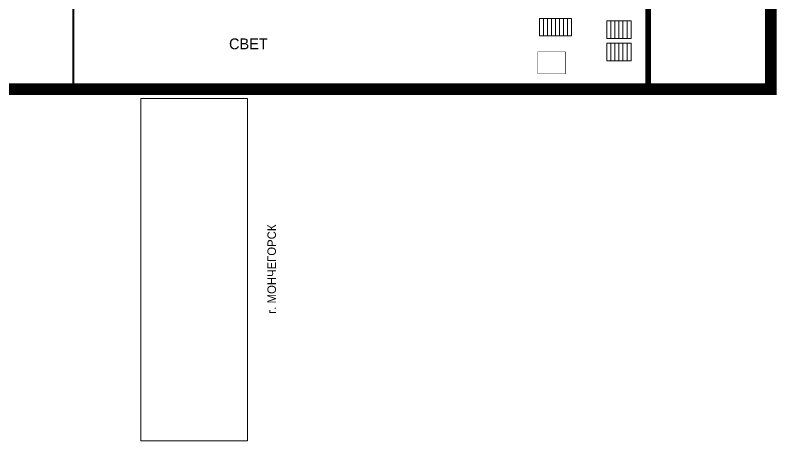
# Model space of a CAD drawing. Header units: millimetres. Extents: x 13114 to 67229, y 22859 to 38520.
# Drawn here: x 22029.2 to 22280.9, y 31707.4 to 31848 of the extents above; entities that cross this region are included whole.
import ezdxf

# ---------------------------------------------------------------- set-up
doc = ezdxf.new("R2010")
doc.units = ezdxf.units.MM
doc.styles.add('обычный', font='arial.ttf')
picture_1 = doc.add_image_def('image1.jpg', size_in_pixel=(337, 105))

msp = doc.modelspace()

# ---------------------------------------------------------------- linework, layer by layer
at = {"lineweight": 0}
for points, const_width in [([(22278.94, 31903.98), (22278.94, 31823.75)], 3.84), ([(22238.35, 31823.75), (22238.35, 31900.04)], 1.92), ([(21966.37, 31823.55), (22278.94, 31823.55), (22278.94, 31826.93)], 3.84)]:
    msp.add_lwpolyline(points, dxfattribs=dict(at, const_width=const_width))
for points, const_width in [([(22014.64, 31824.58), (22048.43, 31824.58), (22048.43, 31853.61), (22014.64, 31853.61)], 0.64), ([(22201.89, 31828.64), (22210.98, 31828.64), (22210.98, 31835.88), (22201.89, 31835.88)], 0.128)]:
    msp.add_lwpolyline(points, close=True, dxfattribs=dict(at, const_width=const_width))
for points in [[(22202.4, 31846.93), (22202.4, 31841.12), (22203.74, 31841.12), (22203.74, 31846.93)], [(22203.74, 31846.93), (22203.74, 31841.12), (22205.07, 31841.12), (22205.07, 31846.93)], [(22205.07, 31846.93), (22205.07, 31841.12), (22206.4, 31841.12), (22206.4, 31846.93)], [(22206.4, 31846.93), (22206.4, 31841.12), (22207.74, 31841.12), (22207.74, 31846.93)], [(22207.74, 31846.93), (22207.74, 31841.12), (22209.07, 31841.12), (22209.07, 31846.93)], [(22209.07, 31846.93), (22209.07, 31841.12), (22210.4, 31841.12), (22210.4, 31846.93)], [(22210.4, 31846.93), (22210.4, 31841.12), (22211.74, 31841.12), (22211.74, 31846.93)], [(22211.74, 31846.93), (22211.74, 31841.12), (22213.07, 31841.12), (22213.07, 31846.93)], [(22224.7, 31846.13), (22224.7, 31840.32), (22226.03, 31840.32), (22226.03, 31846.13)], [(22226.03, 31846.13), (22226.03, 31840.32), (22227.37, 31840.32), (22227.37, 31846.13)], [(22227.37, 31846.13), (22227.37, 31840.32), (22228.7, 31840.32), (22228.7, 31846.13)], [(22228.7, 31846.13), (22228.7, 31840.32), (22230.03, 31840.32), (22230.03, 31846.13)], [(22230.03, 31846.13), (22230.03, 31840.32), (22231.37, 31840.32), (22231.37, 31846.13)], [(22231.37, 31846.13), (22231.37, 31840.32), (22232.7, 31840.32), (22232.7, 31846.13)], [(22224.7, 31838.69), (22224.7, 31832.87), (22226.03, 31832.87), (22226.03, 31838.69)], [(22226.03, 31838.69), (22226.03, 31832.87), (22227.37, 31832.87), (22227.37, 31838.69)], [(22227.37, 31838.69), (22227.37, 31832.87), (22228.7, 31832.87), (22228.7, 31838.69)], [(22228.7, 31838.69), (22228.7, 31832.87), (22230.03, 31832.87), (22230.03, 31838.69)], [(22230.03, 31838.69), (22230.03, 31832.87), (22231.37, 31832.87), (22231.37, 31838.69)], [(22231.37, 31838.69), (22231.37, 31832.87), (22232.7, 31832.87), (22232.7, 31838.69)]]:
    msp.add_lwpolyline(points, close=True, dxfattribs=at)

# ---------------------------------------------------------------- texts
at = {"lineweight": 0, "insert": (22106.24, 31838.49), "char_height": 3.584, "width": 162.1099, "attachment_point": 5, "style": 'обычный'}
msp.add_mtext('\\pi-10.752,l10.752,t10.752;{\\fProxima Nova Rg|b0|i0|c204|p2;СВЕТ\\H1.1997x; }', dxfattribs=at)
at = {"lineweight": 0, "insert": (22113.96, 31764.08), "char_height": 2.8, "width": 126.6484, "attachment_point": 5, "rotation": 90, "style": 'обычный'}
msp.add_mtext('\\pi-8.4,l8.4,t8.4;{\\fProxima Nova Rg|b0|i0|c204|p2;г. МОНЧЕГОРСК\\H1.1997x; }', dxfattribs=at)

# ---------------------------------------------------------------- pictures from other files: only their frames are drawn
at = {"color": 7, "lineweight": 0, "true_color": 0xf5f5ff}
image = msp.add_image(picture_1, insert=(22105.92, 31707.39), size_in_units=(113.11, 35.24), rotation=90, dxfattribs=at)
image.dxf.flags = 7

doc.saveas('drawing.dxf')
